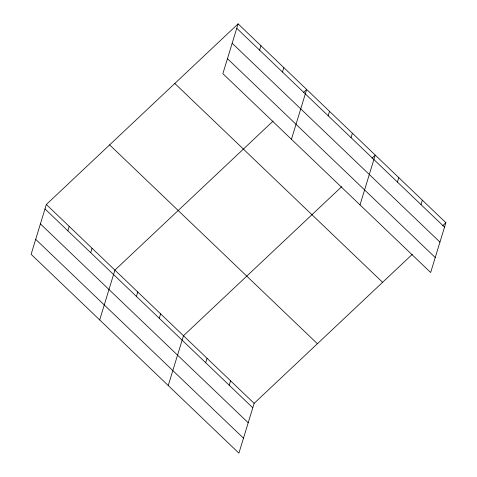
<?xml version="1.0" encoding="UTF-8"?>
<svg xmlns="http://www.w3.org/2000/svg" width="477" height="477" viewBox="0 0 477 477"><rect width="100%" height="100%" fill="white"/><g stroke="black" fill="none" stroke-linecap="round" stroke-linejoin="round"><path stroke-width="0.72" d="M238.101 23.85L222.872 73.655L430.659 272.504L445.882 222.699L238.101 23.85L46.341 204.496L31.118 254.301L238.899 453.15L254.128 403.345L412.349 254.289M67.847 230.796L69.201 226.366M90.702 252.667L92.055 248.243M99.687 319.918L114.909 270.113L273.136 121.063M136.416 296.414L137.77 291.99M159.27 318.29L160.624 313.86M259.601 50.151L260.955 45.726M168.25 385.541L183.478 335.736L341.705 186.68M282.462 72.021L283.815 67.597M205.676 362.699L207.03 358.275M291.441 139.272L306.669 89.473L303.426 92.526M229.222 385.237L230.576 380.807M328.17 115.774L329.524 111.344M351.03 137.644L352.384 133.22M360.01 204.895L375.238 155.091L371.994 158.149M397.43 182.053L398.784 177.629M420.982 204.591L422.336 200.167M442.638 225.758L445.882 222.699M236.747 28.274L444.528 227.13M232.168 43.252L439.955 242.101M227.451 58.677L435.233 257.532M174.82 83.463L382.602 282.312M109.621 144.883L317.408 343.732M46.341 204.496L254.128 403.345M44.987 208.92L252.774 407.775M40.414 223.898L248.195 422.747M35.692 239.323L243.479 438.178"/></g></svg>
